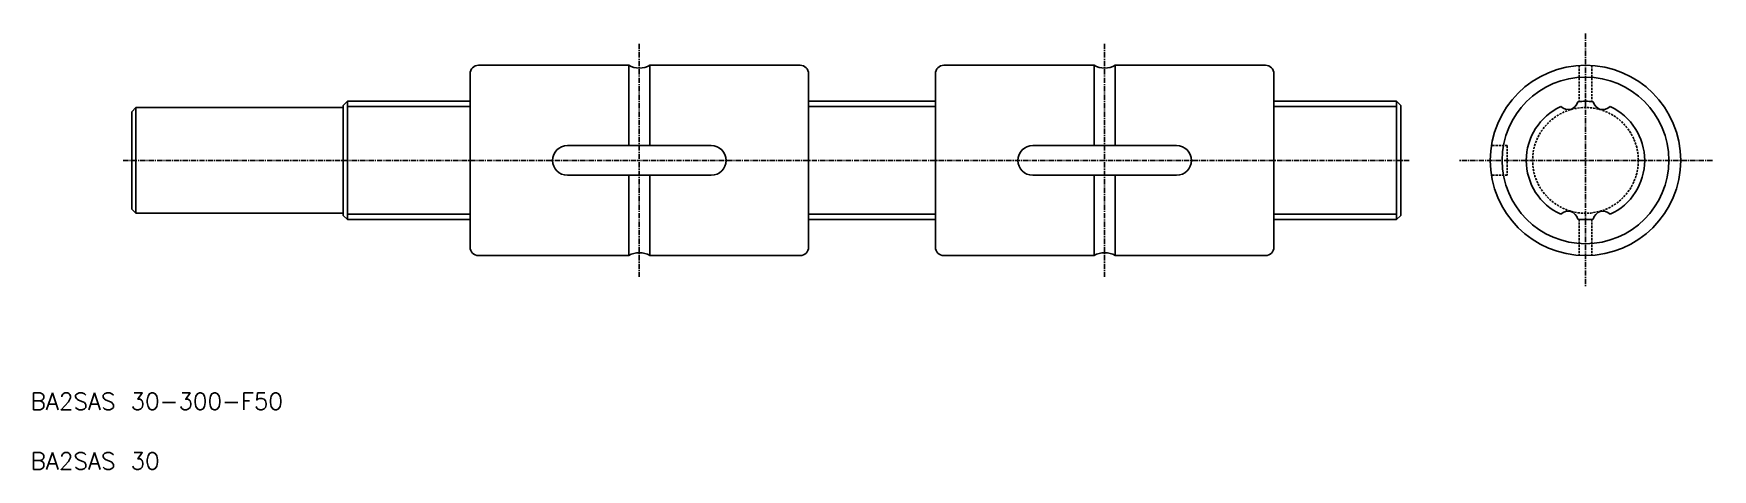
# Model space of a CAD drawing. Extents: x -80 to 317, y 815 to 918.
import ezdxf

# ---------------------------------------------------------------- set-up
doc = ezdxf.new("R2010")
doc.units = 0
doc.linetypes.add('CENTER', pattern=[2, 1.25, -0.25, 0.25, -0.25])
doc.linetypes.add('DASHED', pattern=[0.75, 0.5, -0.25])
doc.layers.get('0').update_dxf_attribs({"linetype": 'CONTINUOUS'})
doc.layers.add('CENTER', color=1, linetype='CENTER')
doc.styles.get("Standard").update_dxf_attribs({"font": 'txt.shx', "bigfont": 'bigfont.shx'})

msp = doc.modelspace()

# ---------------------------------------------------------------- linework, layer by layer
at = {"color": 7, "linetype": 'CONTINUOUS'}
for p, q in [((23.57, 908.92), (23.57, 867.92)), ((25.57, 910.92), (61.07, 910.92)), ((61.07, 891.92), (61.07, 910.92)), ((101.57, 910.92), (66.07, 910.92)), ((66.07, 891.92), (66.07, 910.92)), ((103.57, 908.92), (103.57, 867.92)), ((133.57, 908.92), (133.57, 867.92)), ((135.57, 910.92), (171.07, 910.92)), ((171.07, 891.92), (171.07, 910.92)), ((211.57, 910.92), (176.07, 910.92)), ((176.07, 891.92), (176.07, 910.92)), ((213.57, 908.92), (213.57, 867.92)), ((-5.43, 902.42), (23.57, 902.42)), ((-5.43, 901.15), (23.57, 901.15)), ((133.57, 902.42), (103.57, 902.42)), ((133.57, 901.15), (103.57, 901.15)), ((242.57, 902.42), (213.57, 902.42)), ((242.57, 901.15), (213.57, 901.15)), ((46.57, 891.92), (80.57, 891.92)), ((156.57, 891.92), (190.57, 891.92)), ((46.57, 884.92), (80.57, 884.92)), ((61.07, 884.92), (61.07, 865.92)), ((66.07, 884.92), (66.07, 865.92)), ((156.57, 884.92), (190.57, 884.92)), ((171.07, 884.92), (171.07, 865.92)), ((176.07, 884.92), (176.07, 865.92)), ((-5.43, 875.69), (23.57, 875.69)), ((-5.43, 874.42), (23.57, 874.42)), ((133.57, 875.69), (103.57, 875.69)), ((133.57, 874.42), (103.57, 874.42)), ((242.57, 875.69), (213.57, 875.69)), ((242.57, 874.42), (213.57, 874.42)), ((25.57, 865.92), (61.07, 865.92)), ((66.07, 865.92), (101.57, 865.92)), ((135.57, 865.92), (171.07, 865.92)), ((176.07, 865.92), (211.57, 865.92))]:
    msp.add_line(p, q, dxfattribs=at)
at = {"color": 3, "linetype": 'DASHED'}
for p, q in [((285.73, 910.87), (285.73, 902.34)), ((288.73, 910.87), (288.73, 902.34)), ((268.73, 891.92), (265.01, 891.92)), ((268.73, 891.92), (268.73, 884.92)), ((268.73, 884.92), (265.01, 884.92)), ((285.73, 874.5), (285.73, 865.97)), ((288.73, 874.5), (288.73, 865.97))]:
    msp.add_line(p, q, dxfattribs=at)
for p, q in [((-56.43, 899.92), (-55.43, 900.92)), ((-6.43, 900.92), (-55.43, 900.92)), ((-55.43, 875.92), (-55.43, 900.92)), ((-6.43, 901.42), (-5.43, 902.42)), ((-6.43, 875.42), (-6.43, 901.42)), ((-5.43, 874.42), (-5.43, 902.42)), ((242.57, 874.42), (242.57, 902.42)), ((243.57, 901.42), (242.57, 902.42)), ((243.57, 875.42), (243.57, 901.42)), ((-56.43, 876.92), (-56.43, 899.92)), ((-56.43, 876.92), (-55.43, 875.92)), ((-6.43, 875.92), (-55.43, 875.92)), ((-6.43, 875.42), (-5.43, 874.42)), ((243.57, 875.42), (242.57, 874.42))]:
    msp.add_line(p, q)
at = {"color": 7, "linetype": 'CONTINUOUS'}
for radius in [22.5, 19.7]:
    msp.add_circle((287.23, 888.42), radius, dxfattribs=at)
at = {"color": 3, "linetype": 'DASHED'}
msp.add_circle((287.23, 888.42), 12.5, dxfattribs=at)
at = {"color": 7, "linetype": 'CONTINUOUS'}
for centre, radius, start, end in [((25.57, 908.92), 2, 90, 180), ((63.57, 915.25), 5, 239.9999, 299.9999), ((101.57, 908.92), 2, 0, 90), ((135.57, 908.92), 2, 90, 180), ((173.57, 915.25), 5, 239.9999, 299.9999), ((211.57, 908.92), 2, 0, 90), ((287.23, 888.42), 14, 114.5939, 245.4061), ((283.23, 903.07), 2.65, 226.5555, 281.8885), ((282.86, 902.97), 2.65, 290.1116, 345.4445), ((287.23, 888.42), 14, 82.5939, 97.4062), ((291.6, 902.97), 2.65, 194.5554, 249.8884), ((291.24, 903.07), 2.65, 258.1115, 313.4445), ((287.23, 888.42), 14, 294.5939, 65.4061), ((46.57, 888.42), 3.5, 90, 270), ((80.57, 888.42), 3.5, 270, 90), ((156.57, 888.42), 3.5, 90, 270), ((190.57, 888.42), 3.5, 270, 90), ((283.23, 873.76), 2.65, 78.1115, 133.4445), ((282.86, 873.87), 2.65, 14.5554, 69.8884), ((287.23, 888.42), 14, 262.5939, 277.4062), ((291.6, 873.87), 2.65, 110.1116, 165.4446), ((291.24, 873.76), 2.65, 46.5555, 101.8885), ((25.57, 867.92), 2, 180, 270), ((63.57, 861.59), 5, 60, 120), ((101.57, 867.92), 2, 270, 0), ((135.57, 867.92), 2, 180, 270), ((173.57, 861.59), 5, 60, 120), ((211.57, 867.92), 2, 270, 0)]:
    msp.add_arc(centre, radius, start, end, dxfattribs=at)
at = {"layer": 'CENTER', "color": 1, "linetype": 'CENTER'}
for p, q in [((287.23, 918.42), (287.23, 858.42)), ((63.57, 915.98), (63.57, 860.92)), ((173.57, 915.98), (173.57, 860.92)), ((-58.43, 888.42), (63.57, 888.42)), ((245.57, 888.42), (63.57, 888.42)), ((317.23, 888.42), (257.23, 888.42))]:
    msp.add_line(p, q, dxfattribs=at)

# ---------------------------------------------------------------- texts
at = {"color": 7, "linetype": 'CONTINUOUS'}
for s, p in [('BA2SAS 30-300-F50', (-80.3, 829.45)), ('BA2SAS 30', (-80.3, 815.34))]:
    msp.add_text(s, height=4, dxfattribs=at).set_placement(p)

doc.saveas('drawing.dxf')
